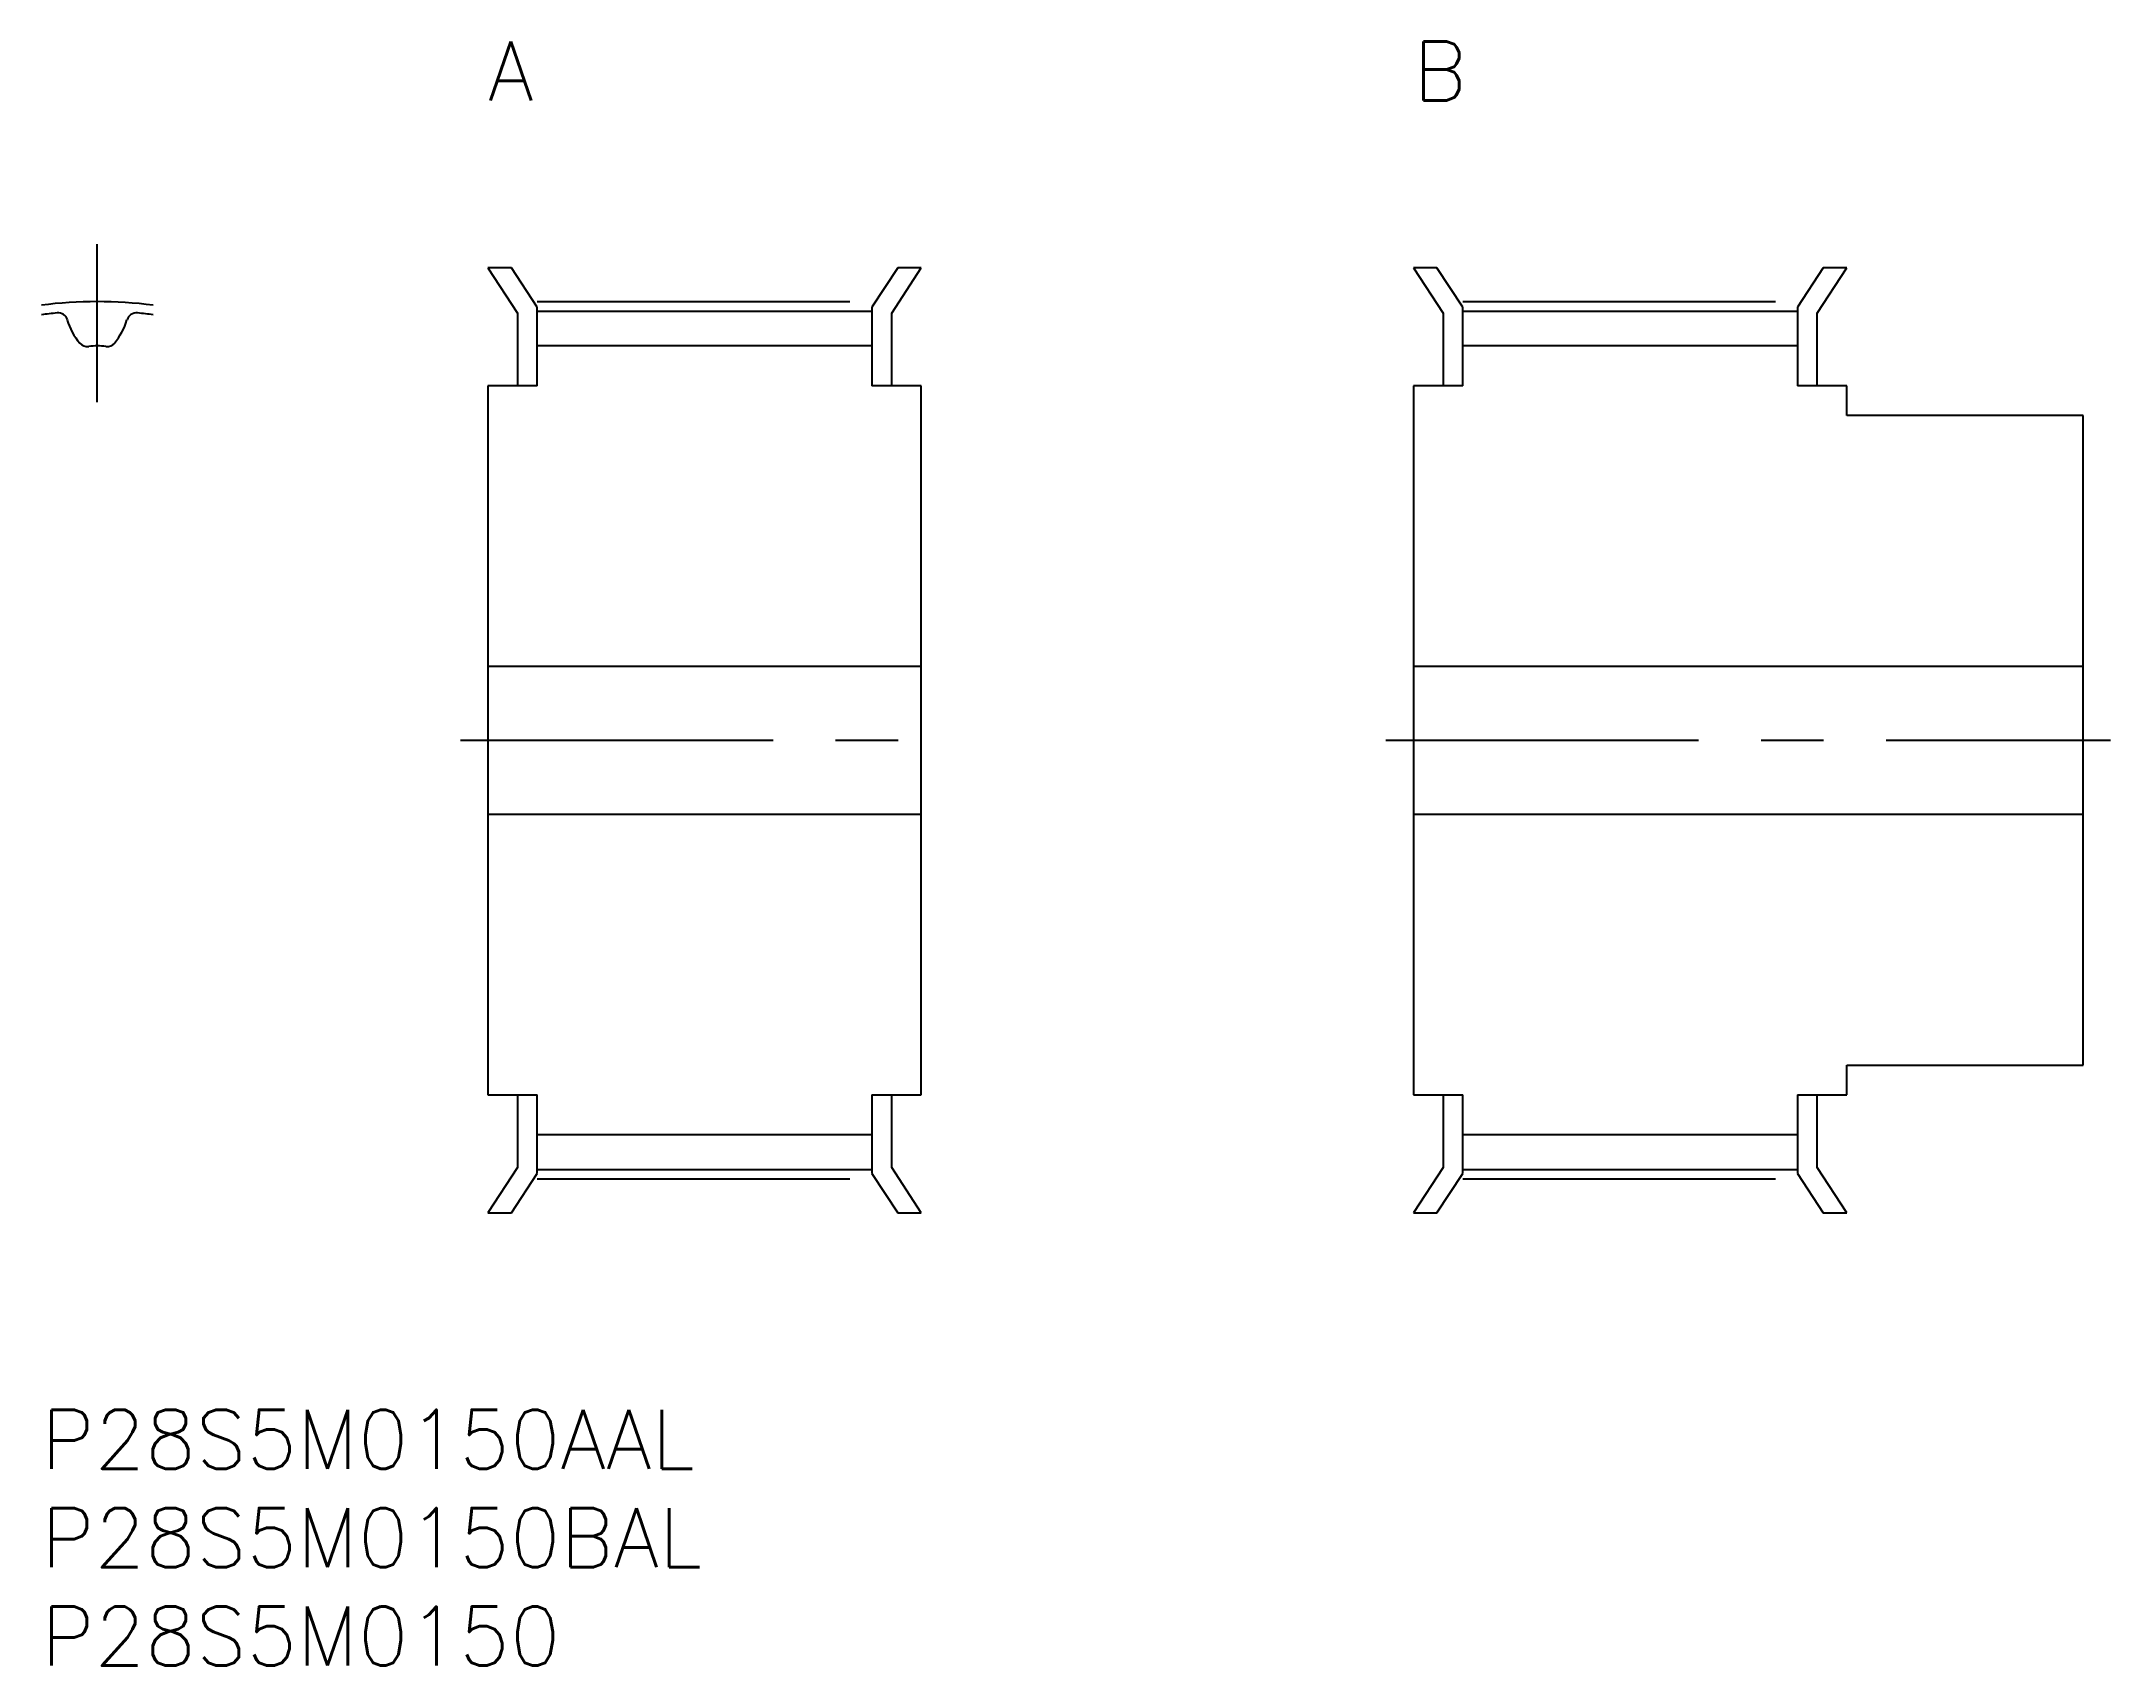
# Model space of a CAD drawing. Extents: x 0 to 105, y -13 to 70.
import ezdxf

# ---------------------------------------------------------------- set-up
doc = ezdxf.new("R2010")
doc.units = 0
doc.header["$LTSCALE"] = 0.5
doc.linetypes.add('CENTER', pattern=[50.8, 31.75, -6.35, 6.35, -6.35])
for name, color, linetype in [('MSM_CENTER', 1, 'CENTER'), ('MSM_CONTINUOUS', 7, 'CONTINUOUS'), ('MSM_PART_NUMBER', 7, 'CONTINUOUS')]:
    doc.layers.add(name, color=color, linetype=linetype)
doc.styles.get("Standard").update_dxf_attribs({"font": 'txt.shx', "height": 1, "bigfont": 'bigfont.shx'})

# ---------------------------------------------------------------- blocks, each defined once
blk = doc.blocks.new('*U36')
at = {"layer": 'MSM_PART_NUMBER'}
blk.add_text('A', height=3, dxfattribs=at).set_placement((22.68, 66.5))
blk = doc.blocks.new('*U37')
at = {"layer": 'MSM_PART_NUMBER'}
blk.add_text('B', height=3, dxfattribs=at).set_placement((69.68, 66.5))
blk = doc.blocks.new('*U38')
at = {"layer": 'MSM_PART_NUMBER'}
blk.add_text('P28S5M0150', height=3, dxfattribs=at).set_placement((0, -13))
blk = doc.blocks.new('*U39')
at = {"layer": 'MSM_PART_NUMBER'}
blk.add_text('P28S5M0150BAL', height=3, dxfattribs=at).set_placement((0, -8))
blk = doc.blocks.new('*U40')
at = {"layer": 'MSM_PART_NUMBER'}
blk.add_text('P28S5M0150AAL', height=3, dxfattribs=at).set_placement((0, -3))

msp = doc.modelspace()

# ---------------------------------------------------------------- linework, layer by layer
at = {"layer": 'MSM_CENTER'}
for p, q in [((2.84, 51.18), (2.84, 59.2)), ((25.18, 56.28), (42.18, 56.28)), ((72.18, 56.28), (89.18, 56.28)), ((21.28, 34), (46.08, 34)), ((68.28, 34), (105.08, 34)), ((25.18, 11.72), (42.18, 11.72)), ((72.18, 11.72), (89.18, 11.72))]:
    msp.add_line(p, q, dxfattribs=at)
msp.add_arc((2.84, 34), 22.28, 82.677, 97.323, dxfattribs=at)
at = {"layer": 'MSM_CONTINUOUS'}
for p, q in [((23.87, 58), (22.68, 58)), ((22.68, 58), (24.18, 55.7)), ((25.18, 56), (23.87, 58)), ((43.49, 58), (42.18, 56)), ((43.18, 55.7), (44.68, 58)), ((44.68, 58), (43.49, 58)), ((70.87, 58), (69.68, 58)), ((69.68, 58), (71.18, 55.7)), ((72.18, 56), (70.87, 58)), ((90.49, 58), (89.18, 56)), ((90.18, 55.7), (91.68, 58)), ((91.68, 58), (90.49, 58)), ((24.18, 55.7), (24.18, 52)), ((25.18, 52), (25.18, 56)), ((25.18, 55.8), (42.18, 55.8)), ((42.18, 56), (42.18, 52)), ((43.18, 52), (43.18, 55.7)), ((71.18, 55.7), (71.18, 52)), ((72.18, 52), (72.18, 56)), ((72.18, 55.8), (89.18, 55.8)), ((89.18, 56), (89.18, 52)), ((90.18, 52), (90.18, 55.7)), ((42.18, 54.03), (25.18, 54.03)), ((89.18, 54.03), (72.18, 54.03)), ((22.68, 52), (22.68, 16)), ((25.18, 52), (22.68, 52)), ((44.68, 52), (42.18, 52)), ((44.68, 16), (44.68, 52)), ((69.68, 52), (69.68, 16)), ((72.18, 52), (69.68, 52)), ((91.68, 52), (89.18, 52)), ((91.68, 50.5), (91.68, 52)), ((103.68, 50.5), (91.68, 50.5)), ((103.68, 17.5), (103.68, 50.5)), ((44.68, 37.75), (22.68, 37.75)), ((103.68, 37.75), (69.68, 37.75)), ((22.68, 30.25), (44.68, 30.25)), ((69.68, 30.25), (103.68, 30.25)), ((91.68, 16), (91.68, 17.5)), ((91.68, 17.5), (103.68, 17.5)), ((22.68, 16), (25.18, 16)), ((24.18, 16), (24.18, 12.3)), ((25.18, 12), (25.18, 16)), ((42.18, 16), (42.18, 12)), ((42.18, 16), (44.68, 16)), ((43.18, 12.3), (43.18, 16)), ((69.68, 16), (72.18, 16)), ((71.18, 16), (71.18, 12.3)), ((72.18, 12), (72.18, 16)), ((89.18, 16), (89.18, 12)), ((89.18, 16), (91.68, 16)), ((90.18, 12.3), (90.18, 16)), ((25.18, 13.97), (42.18, 13.97)), ((72.18, 13.97), (89.18, 13.97)), ((24.18, 12.3), (22.68, 10)), ((23.87, 10), (25.18, 12)), ((25.18, 12.2), (42.18, 12.2)), ((42.18, 12), (43.49, 10)), ((44.68, 10), (43.18, 12.3)), ((71.18, 12.3), (69.68, 10)), ((70.87, 10), (72.18, 12)), ((72.18, 12.2), (89.18, 12.2)), ((89.18, 12), (90.49, 10)), ((91.68, 10), (90.18, 12.3)), ((22.68, 10), (23.87, 10)), ((43.49, 10), (44.68, 10)), ((69.68, 10), (70.87, 10)), ((90.49, 10), (91.68, 10))]:
    msp.add_line(p, q, dxfattribs=at)
for centre, radius, start, end in [((2.84, 34), 21.8, 95.372, 97.4852), ((0.85, 55.21), 0.5, 16.5221, 95.372), ((4.83, 55.21), 0.5, 84.628, 163.4779), ((2.84, 34), 21.8, 82.5148, 84.628), ((4.46, 56.28), 3.28, 196.5221, 219.991), ((1.21, 56.28), 3.27, 320.009, 343.4779), ((2.34, 54.5), 0.5, 219.991, 277.6274), ((2.84, 50.75), 3.28, 82.3726, 97.6274), ((3.34, 54.5), 0.5, 262.3726, 320.009)]:
    msp.add_arc(centre, radius, start, end, dxfattribs=at)

# ---------------------------------------------------------------- block references
for name in ['*U36', '*U37', '*U40', '*U39', '*U38']:
    msp.add_blockref(name, (0, 0), dxfattribs=at)

doc.saveas('drawing.dxf')
